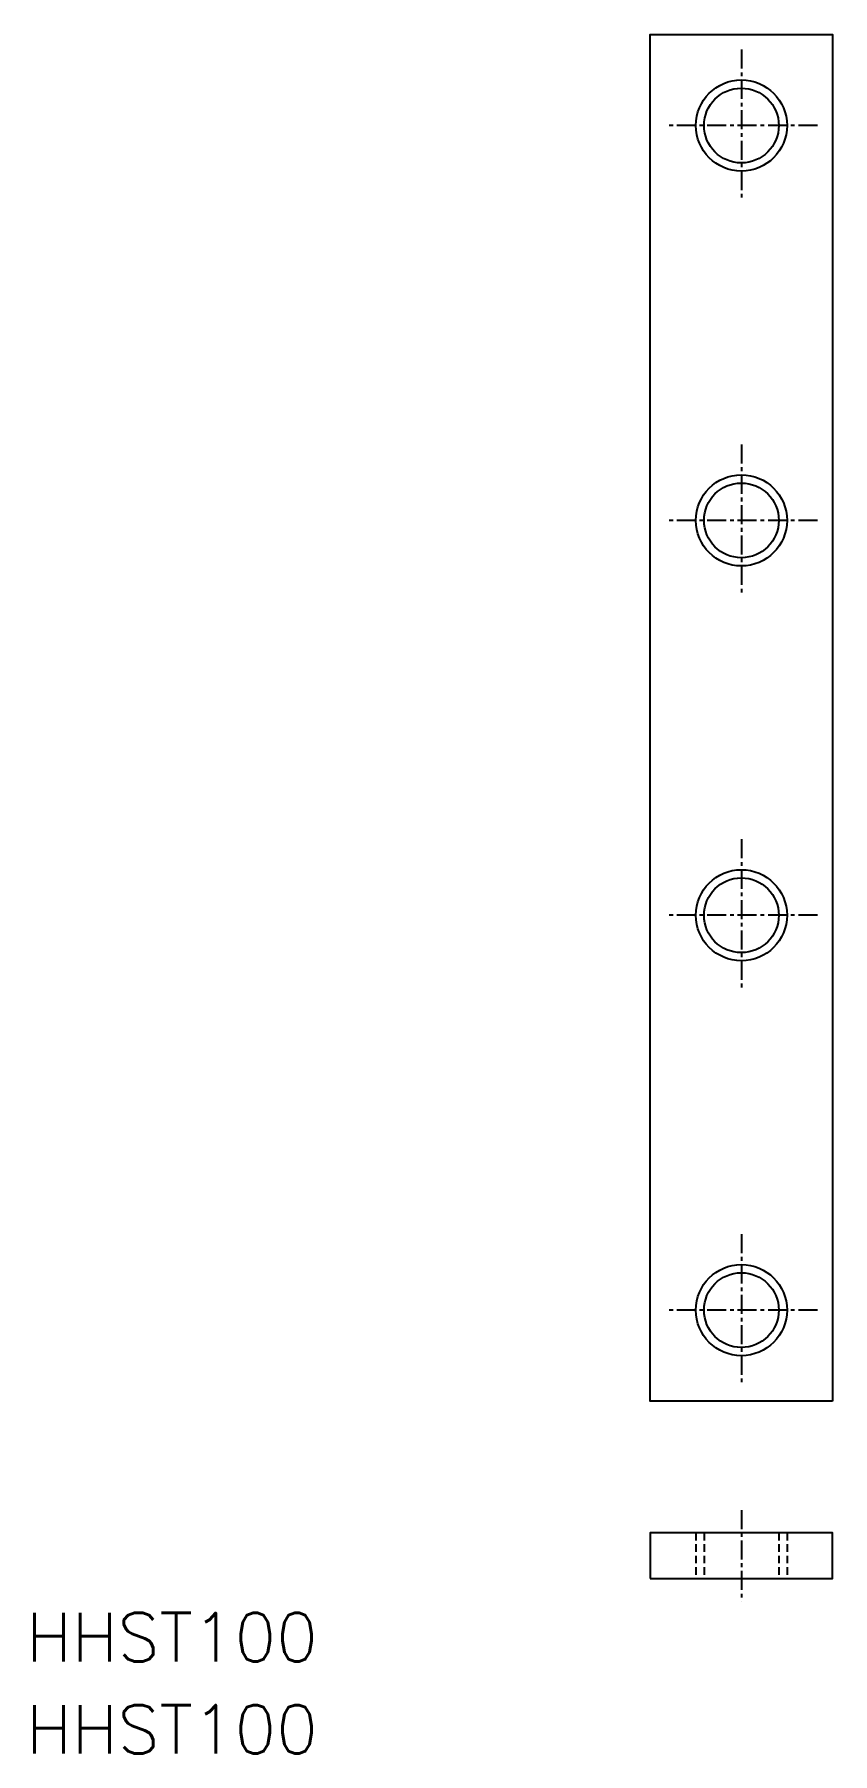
# Model space of a CAD drawing. Extents: x -47 to 6, y -29 to 84.
import ezdxf

# ---------------------------------------------------------------- set-up
doc = ezdxf.new("R2010")
doc.units = 0
doc.linetypes.add('CENTER', pattern=[2, 1.25, -0.25, 0.25, -0.25])
doc.linetypes.add('DASHED', pattern=[0.75, 0.5, -0.25])
doc.layers.get('0').update_dxf_attribs({"linetype": 'CONTINUOUS'})
doc.layers.add('CENTER', color=1, linetype='CENTER')
doc.styles.get("Standard").update_dxf_attribs({"font": 'txt.shx', "bigfont": 'bigfont.shx'})

msp = doc.modelspace()

# ---------------------------------------------------------------- linework, layer by layer
at = {"color": 3, "linetype": 'DASHED'}
for p, q in [((-3, -14.67), (-3, -17.67)), ((-2.46, -14.67), (-2.46, -17.67)), ((2.46, -14.67), (2.46, -17.67)), ((3, -14.67), (3, -17.67))]:
    msp.add_line(p, q, dxfattribs=at)
at = {"color": 7, "linetype": 'CONTINUOUS'}
for points in [[(6, -6), (-6, -6), (-6, 84), (6, 84)], [(-6, -17.67), (6, -17.67), (6, -14.67), (-6, -14.67)]]:
    msp.add_lwpolyline(points, close=True, dxfattribs=at)
at = {"color": 3, "linetype": 'CONTINUOUS'}
for centre in [(0, 78), (0, 52), (0, 26), (0, 0)]:
    msp.add_circle(centre, 3, dxfattribs=at)
at = {"color": 7, "linetype": 'CONTINUOUS'}
for centre in [(0, 78), (0, 52), (0, 26), (0, 0)]:
    msp.add_circle(centre, 2.46, dxfattribs=at)
at = {"layer": 'CENTER', "color": 1, "linetype": 'CENTER'}
for p, q in [((0, 83), (0, 73)), ((5, 78), (-5, 78)), ((0, 57), (0, 47)), ((5, 52), (-5, 52)), ((0, 31), (0, 21)), ((5, 26), (-5, 26)), ((0, 5), (0, -5)), ((5, 0), (-5, 0)), ((0, -13.17), (0, -19.17))]:
    msp.add_line(p, q, dxfattribs=at)

# ---------------------------------------------------------------- texts
at = {"color": 7, "linetype": 'CONTINUOUS'}
for p in [(-47.08, -23.14), (-47.08, -29.2)]:
    msp.add_text('HHST100', height=3.2, dxfattribs=at).set_placement(p)

doc.saveas('drawing.dxf')
